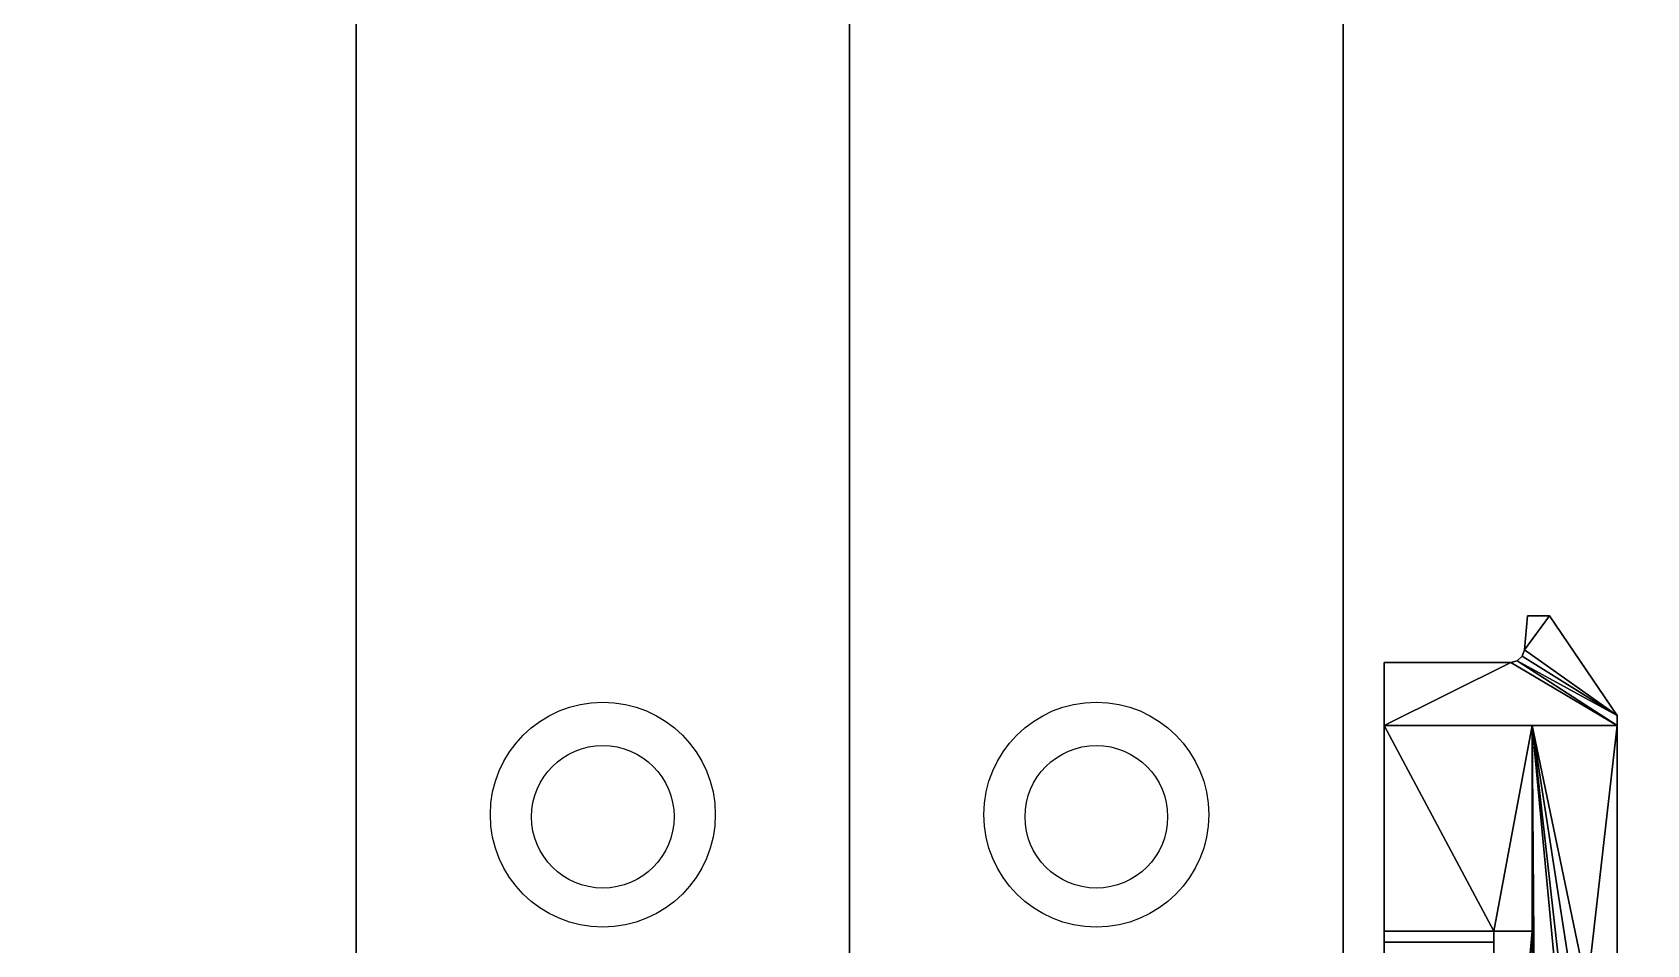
# Model space of a CAD drawing. Extents: x -80 to 2901, y -3352 to 80.
# Drawn here: x 985.2 to 1044.1, y -516.7 to -483.5 of the extents above; entities that cross this region are included whole.
import ezdxf

# ---------------------------------------------------------------- set-up
doc = ezdxf.new("R2010")
doc.units = 0

# ---------------------------------------------------------------- blocks, each defined once
blk = doc.blocks.new('cocina Juan v2.bajo pileta 2p gola 72x18.Suelo1', base_point=(0, 18))
at = {"layer": 'Blanco', "color": 0}
for points in [[(0, 18), (0, 575), (800, 575), (800, 18)], [(0, 18, 18), (0, 575, 18), (800, 575, 18), (800, 18, 18)]]:
    blk.add_3dface(points, dxfattribs=at)
at = {"layer": 'blanco', "color": 0}
blk.add_3dface([(0, 18, 18), (0, 575, 18), (0, 575), (0, 18)], dxfattribs=at)
blk = doc.blocks.new('cocina Juan v2.bajo pileta 2p gola 72x18.Suelo')
at = {"layer": 'Taladro'}
for centre, radius in [((9, 68), 4.103), ((9, 67.92), 2.6)]:
    blk.add_circle(centre, radius, dxfattribs=at)
at = {"layer": 'Blanco'}
blk.add_blockref('cocina Juan v2.bajo pileta 2p gola 72x18.Suelo1', (0, 18), dxfattribs=at)
blk = doc.blocks.new('cocina Juan v2.bajo pileta 2p gola 72x18.Lateral Izquierdo1', base_point=(0, 36, 778))
at = {"layer": 'Blanco', "color": 0}
for points, invisible_edges in [([(0, 36, 778), (0, 575, 850), (0, 575, 18), (0, 36, 778)], 13), ([(0, 18, 18), (0, 36, 778), (0, 575, 18), (0, 18, 18)], 11), ([(0, 36, 850), (0, 575, 850), (0, 36, 778), (0, 36, 850)], 10), ([(18, 575, 18), (18, 36, 850), (18, 36, 778), (18, 575, 18)], 13), ([(18, 575, 18), (18, 36, 778), (18, 18, 18), (18, 575, 18)], 11), ([(18, 575, 850), (18, 36, 850), (18, 575, 18), (18, 575, 850)], 10)]:
    blk.add_3dface(points, dxfattribs=dict(at, invisible_edges=invisible_edges))
blk.add_3dface([(18, 575, 18), (18, 18, 18), (0, 18, 18), (0, 575, 18)], dxfattribs=at)
at = {"layer": 'blanco', "color": 0}
blk.add_3dface([(0, 36, 850), (0, 575, 850), (18, 575, 850), (18, 36, 850)], dxfattribs=at)
blk = doc.blocks.new('cocina Juan v2.bajo pileta 2p gola 72x18.Lateral Izquierdo2', base_point=(19.5, 60.75, 715.5))
at = {"layer": 'ACCESSORY', "color": 0, "invisible_edges": 8}
for points in [[(25.53, 75.25, 695.25), (24.614, 74.006, 695.25), (28, 71.611, 695.25), (25.53, 75.25, 695.25)], [(25.53, 75.25, 695.25), (24.723, 75.25, 695.25), (24.614, 74.006, 695.25), (25.53, 75.25, 695.25)], [(25.53, 75.25, 684.75), (28, 71.611, 684.75), (24.614, 74.006, 684.75), (25.53, 75.25, 684.75)], [(24.723, 75.25, 684.75), (25.53, 75.25, 684.75), (24.614, 74.006, 684.75), (24.723, 75.25, 684.75)], [(24.116, 73.55, 695.25), (28, 71.25, 695.25), (24.353, 73.61, 695.25), (24.116, 73.55, 695.25)], [(24.116, 73.55, 695.25), (24.353, 73.61, 695.25), (24.353, 73.61, 684.75), (24.116, 73.55, 695.25)], [(24.116, 73.55, 684.75), (24.116, 73.55, 695.25), (24.353, 73.61, 684.75), (24.116, 73.55, 684.75)], [(24.353, 73.61, 684.75), (28, 71.25, 684.75), (24.116, 73.55, 684.75), (24.353, 73.61, 684.75)], [(24.534, 73.775, 695.25), (24.353, 73.61, 695.25), (28, 71.611, 695.25), (24.534, 73.775, 695.25)], [(24.534, 73.775, 684.75), (28, 71.611, 684.75), (24.353, 73.61, 684.75), (24.534, 73.775, 684.75)], [(28, 71.611, 695.25), (24.353, 73.61, 695.25), (28, 71.25, 695.25), (28, 71.611, 695.25)], [(28, 71.611, 684.75), (28, 71.25, 684.75), (24.353, 73.61, 684.75), (28, 71.611, 684.75)], [(24.614, 74.006, 695.25), (24.534, 73.775, 695.25), (28, 71.611, 695.25), (24.614, 74.006, 695.25)], [(24.534, 73.775, 684.75), (24.614, 74.006, 684.75), (28, 71.611, 684.75), (24.534, 73.775, 684.75)], [(19.5, 73.55, 695.25), (19.5, 71.25, 695.25), (24.116, 73.55, 695.25), (19.5, 73.55, 695.25)], [(19.5, 71.25, 695.25), (28, 71.25, 695.25), (24.116, 73.55, 695.25), (19.5, 71.25, 695.25)], [(19.5, 73.55, 695.25), (19.5, 71.25, 684.75), (19.5, 71.25, 695.25), (19.5, 73.55, 695.25)], [(19.5, 73.55, 684.75), (19.5, 71.25, 684.75), (19.5, 73.55, 695.25), (19.5, 73.55, 684.75)], [(19.5, 73.55, 684.75), (24.116, 73.55, 684.75), (19.5, 71.25, 684.75), (19.5, 73.55, 684.75)], [(19.5, 71.25, 684.75), (24.116, 73.55, 684.75), (28, 71.25, 684.75), (19.5, 71.25, 684.75)], [(28, 71.25, 695.25), (28, 71.611, 684.75), (28, 71.611, 695.25), (28, 71.25, 695.25)], [(28, 71.25, 695.25), (28, 71.25, 684.75), (28, 71.611, 684.75), (28, 71.25, 695.25)], [(19.5, 71.25, 698.5), (19.5, 63.75, 698.5), (23.5, 63.75, 698.5), (19.5, 71.25, 698.5)], [(19.5, 71.25, 698.5), (19.5, 71.25, 695.25), (19.5, 63.75, 698.5), (19.5, 71.25, 698.5)], [(19.5, 63.75, 698.5), (19.5, 71.25, 695.25), (19.5, 63.75, 681.5), (19.5, 63.75, 698.5)], [(24.9, 71.25, 698.5), (19.5, 71.25, 698.5), (23.5, 63.75, 698.5), (24.9, 71.25, 698.5)], [(19.5, 71.25, 698.5), (24.9, 71.25, 698.5), (24.9, 71.25, 695.5), (19.5, 71.25, 698.5)], [(19.5, 71.25, 695.25), (19.5, 71.25, 698.5), (24.9, 71.25, 695.5), (19.5, 71.25, 695.25)], [(19.5, 71.25, 684.75), (19.5, 63.75, 681.5), (19.5, 71.25, 695.25), (19.5, 71.25, 684.75)], [(19.5, 71.25, 681.5), (19.5, 63.75, 681.5), (19.5, 71.25, 684.75), (19.5, 71.25, 681.5)], [(19.5, 71.25, 684.75), (28, 71.25, 684.75), (24.9, 71.25, 684.5), (19.5, 71.25, 684.75)], [(19.5, 71.25, 681.5), (19.5, 71.25, 684.75), (24.9, 71.25, 684.5), (19.5, 71.25, 681.5)], [(24.9, 71.25, 681.5), (19.5, 71.25, 681.5), (24.9, 71.25, 684.5), (24.9, 71.25, 681.5)], [(24.9, 63.75, 698.5), (24.9, 71.25, 698.5), (23.5, 63.75, 698.5), (24.9, 63.75, 698.5)], [(24.9, 63.75, 681.5), (23.5, 63.75, 681.5), (24.9, 71.25, 681.5), (24.9, 63.75, 681.5)], [(24.9, 71.25, 698.5), (24.9, 63.75, 698.5), (24.9, 71.25, 695.5), (24.9, 71.25, 698.5)], [(24.9, 71.25, 695.5), (24.9, 63.75, 698.5), (24.9, 43.25, 695.5), (24.9, 71.25, 695.5)], [(25.034, 52.667, 695.5), (24.9, 71.25, 695.5), (24.9, 43.25, 695.5), (25.034, 52.667, 695.5)], [(25.034, 52.667, 695.5), (25.9, 60.63, 695.5), (24.9, 71.25, 695.5), (25.034, 52.667, 695.5)], [(25.9, 60.63, 695.5), (26.034, 61.13, 695.5), (24.9, 71.25, 695.5), (25.9, 60.63, 695.5)], [(26.034, 61.13, 695.5), (26.4, 61.496, 695.5), (24.9, 71.25, 695.5), (26.034, 61.13, 695.5)], [(26.9, 61.63, 695.5), (24.9, 71.25, 695.5), (26.4, 61.496, 695.5), (26.9, 61.63, 695.5)], [(28, 71.25, 695.5), (24.9, 71.25, 695.5), (26.9, 61.63, 695.5), (28, 71.25, 695.5)], [(28, 71.25, 684.5), (24.9, 71.25, 684.5), (28, 71.25, 684.75), (28, 71.25, 684.5)], [(24.9, 71.25, 684.5), (25.034, 52.667, 684.5), (24.9, 43.25, 684.5), (24.9, 71.25, 684.5)], [(24.9, 71.25, 684.5), (24.9, 43.25, 684.5), (24.9, 63.75, 681.5), (24.9, 71.25, 684.5)], [(24.9, 71.25, 684.5), (25.9, 60.63, 684.5), (25.034, 52.667, 684.5), (24.9, 71.25, 684.5)], [(26.034, 61.13, 684.5), (25.9, 60.63, 684.5), (24.9, 71.25, 684.5), (26.034, 61.13, 684.5)], [(26.4, 61.496, 684.5), (26.034, 61.13, 684.5), (24.9, 71.25, 684.5), (26.4, 61.496, 684.5)], [(26.9, 61.63, 684.5), (26.4, 61.496, 684.5), (24.9, 71.25, 684.5), (26.9, 61.63, 684.5)], [(28, 71.25, 684.5), (26.9, 61.63, 684.5), (24.9, 71.25, 684.5), (28, 71.25, 684.5)], [(24.9, 71.25, 681.5), (24.9, 71.25, 684.5), (24.9, 63.75, 681.5), (24.9, 71.25, 681.5)], [(28, 61.63, 695.5), (28, 71.25, 695.5), (26.9, 61.63, 695.5), (28, 61.63, 695.5)], [(28, 71.25, 684.5), (28, 61.63, 684.5), (26.9, 61.63, 684.5), (28, 71.25, 684.5)], [(28, 71.25, 695.5), (28, 61.63, 695.5), (28, 71.25, 695.25), (28, 71.25, 695.5)], [(28, 71.25, 695.25), (28, 61.63, 695.5), (28, 71.25, 684.75), (28, 71.25, 695.25)], [(28, 61.63, 684.5), (28, 71.25, 684.75), (28, 61.63, 695.5), (28, 61.63, 684.5)], [(28, 71.25, 684.5), (28, 71.25, 684.75), (28, 61.63, 684.5), (28, 71.25, 684.5)], [(19.5, 63.75, 712.5), (19.5, 56.25, 709.1), (19.5, 60.75, 715.5), (19.5, 63.75, 712.5)], [(19.5, 63.348, 714), (19.5, 63.75, 712.5), (19.5, 60.75, 715.5), (19.5, 63.348, 714)], [(19.5, 63.75, 712.5), (19.5, 57.8, 708.685), (19.5, 56.25, 709.1), (19.5, 63.75, 712.5)], [(19.5, 63.75, 712.5), (19.5, 63.75, 698.5), (19.5, 56.25, 702.9), (19.5, 63.75, 712.5)], [(19.5, 63.75, 712.5), (19.5, 58.935, 707.55), (19.5, 57.8, 708.685), (19.5, 63.75, 712.5)], [(19.5, 63.75, 712.5), (19.5, 59.35, 706), (19.5, 58.935, 707.55), (19.5, 63.75, 712.5)], [(19.5, 63.75, 712.5), (19.5, 58.935, 704.45), (19.5, 59.35, 706), (19.5, 63.75, 712.5)], [(19.5, 63.75, 698.5), (19.5, 52.025, 693.025), (19.5, 56.25, 702.9), (19.5, 63.75, 698.5)], [(19.5, 52.025, 693.025), (19.5, 63.75, 698.5), (19.5, 52.3, 692), (19.5, 52.025, 693.025)], [(19.5, 52.3, 692), (19.5, 63.75, 698.5), (19.5, 63.75, 681.5), (19.5, 52.3, 692)], [(19.5, 52.3, 692), (19.5, 63.75, 681.5), (19.5, 52.3, 688), (19.5, 52.3, 692)], [(19.5, 52.025, 686.975), (19.5, 52.3, 688), (19.5, 63.75, 681.5), (19.5, 52.025, 686.975)], [(19.5, 56.25, 677.1), (19.5, 52.025, 686.975), (19.5, 63.75, 681.5), (19.5, 56.25, 677.1)], [(19.5, 57.8, 676.685), (19.5, 56.25, 677.1), (19.5, 63.75, 681.5), (19.5, 57.8, 676.685)], [(19.5, 58.935, 675.55), (19.5, 57.8, 676.685), (19.5, 63.75, 681.5), (19.5, 58.935, 675.55)], [(19.5, 59.35, 674), (19.5, 58.935, 675.55), (19.5, 63.75, 681.5), (19.5, 59.35, 674)], [(19.5, 63.75, 667.5), (19.5, 59.35, 674), (19.5, 63.75, 681.5), (19.5, 63.75, 667.5)], [(19.5, 59.35, 674), (19.5, 63.75, 667.5), (19.5, 58.935, 672.45), (19.5, 59.35, 674)], [(19.5, 57.8, 671.315), (19.5, 58.935, 672.45), (19.5, 63.75, 667.5), (19.5, 57.8, 671.315)], [(19.5, 60.75, 664.5), (19.5, 57.8, 671.315), (19.5, 63.75, 667.5), (19.5, 60.75, 664.5)], [(19.5, 63.75, 667.5), (19.5, 63.348, 666), (19.5, 60.75, 664.5), (19.5, 63.75, 667.5)], [(23.5, 63.75, 712.5), (23.5, 63.348, 714), (23.5, 56.25, 710.75), (23.5, 63.75, 712.5)], [(23.5, 63.75, 698.5), (23.5, 63.75, 712.5), (23.5, 56.25, 710.75), (23.5, 63.75, 698.5)], [(23.5, 63.75, 698.5), (23.5, 60.364, 708.375), (23.5, 61, 706), (23.5, 63.75, 698.5)], [(23.5, 63.75, 698.5), (23.5, 61, 706), (23.5, 60.364, 703.625), (23.5, 63.75, 698.5)], [(23.5, 63.75, 698.5), (23.5, 60.364, 703.625), (23.5, 58.625, 701.886), (23.5, 63.75, 698.5)], [(23.5, 63.75, 698.5), (23.5, 58.625, 701.886), (23.5, 56.25, 701.25), (23.5, 63.75, 698.5)], [(23.5, 63.75, 698.5), (23.5, 56.25, 701.25), (23.5, 48.75, 698.5), (23.5, 63.75, 698.5)], [(23.5, 48.75, 698.5), (24.9, 43.25, 698.5), (24.9, 63.75, 698.5), (23.5, 48.75, 698.5)], [(23.5, 63.75, 698.5), (23.5, 48.75, 698.5), (24.9, 63.75, 698.5), (23.5, 63.75, 698.5)], [(23.5, 63.75, 681.5), (24.9, 63.75, 681.5), (23.5, 48.75, 681.5), (23.5, 63.75, 681.5)], [(23.5, 48.75, 681.5), (23.5, 56.25, 678.75), (23.5, 63.75, 681.5), (23.5, 48.75, 681.5)], [(23.5, 56.25, 678.75), (23.5, 58.625, 678.114), (23.5, 63.75, 681.5), (23.5, 56.25, 678.75)], [(23.5, 58.625, 678.114), (23.5, 60.364, 676.375), (23.5, 63.75, 681.5), (23.5, 58.625, 678.114)], [(23.5, 60.364, 676.375), (23.5, 61, 674), (23.5, 63.75, 681.5), (23.5, 60.364, 676.375)], [(23.5, 63.75, 681.5), (23.5, 61, 674), (23.5, 63.75, 667.5), (23.5, 63.75, 681.5)], [(24.9, 63.75, 681.5), (24.9, 43.25, 681.5), (23.5, 48.75, 681.5), (24.9, 63.75, 681.5)], [(23.5, 61, 674), (23.5, 60.364, 671.625), (23.5, 63.75, 667.5), (23.5, 61, 674)], [(23.5, 60.364, 671.625), (23.5, 58.625, 669.886), (23.5, 63.75, 667.5), (23.5, 60.364, 671.625)], [(23.5, 58.625, 669.886), (23.5, 63.348, 666), (23.5, 63.75, 667.5), (23.5, 58.625, 669.886)], [(24.9, 43.25, 698.5), (24.9, 43.25, 695.5), (24.9, 63.75, 698.5), (24.9, 43.25, 698.5)], [(24.9, 43.25, 684.5), (24.9, 43.25, 681.5), (24.9, 63.75, 681.5), (24.9, 43.25, 684.5)], [(19.5, 62.25, 715.098), (19.5, 63.348, 714), (19.5, 60.75, 715.5), (19.5, 62.25, 715.098)], [(19.5, 63.348, 666), (19.5, 62.25, 664.902), (19.5, 60.75, 664.5), (19.5, 63.348, 666)], [(23.5, 63.348, 714), (23.5, 62.25, 715.098), (23.5, 56.25, 710.75), (23.5, 63.348, 714)], [(23.5, 62.25, 664.902), (23.5, 63.348, 666), (23.5, 58.625, 669.886), (23.5, 62.25, 664.902)]]:
    blk.add_3dface(points, dxfattribs=at)
at = {"layer": 'ACCESSORY', "color": 0}
for points in [[(24.723, 75.25, 695.25), (24.723, 75.25, 684.75), (24.614, 74.006, 684.75), (24.614, 74.006, 695.25)], [(24.723, 75.25, 684.75), (24.723, 75.25, 695.25), (25.53, 75.25, 695.25), (25.53, 75.25, 684.75)], [(28, 71.611, 695.25), (28, 71.611, 684.75), (25.53, 75.25, 684.75), (25.53, 75.25, 695.25)], [(24.534, 73.775, 695.25), (24.534, 73.775, 684.75), (24.353, 73.61, 684.75), (24.353, 73.61, 695.25)], [(24.614, 74.006, 695.25), (24.614, 74.006, 684.75), (24.534, 73.775, 684.75), (24.534, 73.775, 695.25)], [(24.116, 73.55, 684.75), (19.5, 73.55, 684.75), (19.5, 73.55, 695.25), (24.116, 73.55, 695.25)], [(28, 71.25, 695.25), (19.5, 71.25, 695.25), (24.9, 71.25, 695.5), (28, 71.25, 695.5)], [(23.5, 63.75, 681.5), (19.5, 63.75, 681.5), (19.5, 71.25, 681.5), (24.9, 71.25, 681.5)], [(19.5, 63.75, 712.5), (19.5, 63.348, 714), (23.5, 63.348, 714), (23.5, 63.75, 712.5)], [(19.5, 57.8, 703.315), (19.5, 58.935, 704.45), (19.5, 63.75, 712.5), (19.5, 56.25, 702.9)], [(23.5, 63.75, 712.5), (23.5, 63.75, 698.5), (19.5, 63.75, 698.5), (19.5, 63.75, 712.5)], [(23.5, 63.75, 667.5), (19.5, 63.75, 667.5), (19.5, 63.75, 681.5), (23.5, 63.75, 681.5)], [(19.5, 63.348, 666), (19.5, 63.75, 667.5), (23.5, 63.75, 667.5), (23.5, 63.348, 666)], [(23.5, 58.625, 710.114), (23.5, 60.364, 708.375), (23.5, 63.75, 698.5), (23.5, 56.25, 710.75)], [(19.5, 63.348, 714), (19.5, 62.25, 715.098), (23.5, 62.25, 715.098), (23.5, 63.348, 714)], [(19.5, 62.25, 664.902), (19.5, 63.348, 666), (23.5, 63.348, 666), (23.5, 62.25, 664.902)]]:
    blk.add_3dface(points, dxfattribs=at)
blk = doc.blocks.new('cocina Juan v2.bajo pileta 2p gola 72x18.Lateral Izquierdo3', base_point=(19.5, 60.75, 145.5))
at = {"layer": 'ACCESSORY', "color": 0, "invisible_edges": 8}
for points in [[(25.53, 75.25, 125.25), (24.614, 74.006, 125.25), (28, 71.611, 125.25), (25.53, 75.25, 125.25)], [(25.53, 75.25, 125.25), (24.723, 75.25, 125.25), (24.614, 74.006, 125.25), (25.53, 75.25, 125.25)], [(25.53, 75.25, 114.75), (28, 71.611, 114.75), (24.614, 74.006, 114.75), (25.53, 75.25, 114.75)], [(24.723, 75.25, 114.75), (25.53, 75.25, 114.75), (24.614, 74.006, 114.75), (24.723, 75.25, 114.75)], [(24.116, 73.55, 125.25), (28, 71.25, 125.25), (24.353, 73.61, 125.25), (24.116, 73.55, 125.25)], [(24.116, 73.55, 125.25), (24.353, 73.61, 125.25), (24.353, 73.61, 114.75), (24.116, 73.55, 125.25)], [(24.116, 73.55, 114.75), (24.116, 73.55, 125.25), (24.353, 73.61, 114.75), (24.116, 73.55, 114.75)], [(24.353, 73.61, 114.75), (28, 71.25, 114.75), (24.116, 73.55, 114.75), (24.353, 73.61, 114.75)], [(24.534, 73.775, 125.25), (24.353, 73.61, 125.25), (28, 71.611, 125.25), (24.534, 73.775, 125.25)], [(24.534, 73.775, 114.75), (28, 71.611, 114.75), (24.353, 73.61, 114.75), (24.534, 73.775, 114.75)], [(28, 71.611, 125.25), (24.353, 73.61, 125.25), (28, 71.25, 125.25), (28, 71.611, 125.25)], [(28, 71.611, 114.75), (28, 71.25, 114.75), (24.353, 73.61, 114.75), (28, 71.611, 114.75)], [(24.614, 74.006, 125.25), (24.534, 73.775, 125.25), (28, 71.611, 125.25), (24.614, 74.006, 125.25)], [(24.534, 73.775, 114.75), (24.614, 74.006, 114.75), (28, 71.611, 114.75), (24.534, 73.775, 114.75)], [(19.5, 73.55, 125.25), (19.5, 71.25, 125.25), (24.116, 73.55, 125.25), (19.5, 73.55, 125.25)], [(19.5, 71.25, 125.25), (28, 71.25, 125.25), (24.116, 73.55, 125.25), (19.5, 71.25, 125.25)], [(19.5, 73.55, 125.25), (19.5, 71.25, 114.75), (19.5, 71.25, 125.25), (19.5, 73.55, 125.25)], [(19.5, 73.55, 114.75), (19.5, 71.25, 114.75), (19.5, 73.55, 125.25), (19.5, 73.55, 114.75)], [(19.5, 73.55, 114.75), (24.116, 73.55, 114.75), (19.5, 71.25, 114.75), (19.5, 73.55, 114.75)], [(19.5, 71.25, 114.75), (24.116, 73.55, 114.75), (28, 71.25, 114.75), (19.5, 71.25, 114.75)], [(28, 71.25, 125.25), (28, 71.611, 114.75), (28, 71.611, 125.25), (28, 71.25, 125.25)], [(28, 71.25, 125.25), (28, 71.25, 114.75), (28, 71.611, 114.75), (28, 71.25, 125.25)], [(19.5, 71.25, 128.5), (19.5, 63.75, 128.5), (23.5, 63.75, 128.5), (19.5, 71.25, 128.5)], [(19.5, 71.25, 128.5), (19.5, 71.25, 125.25), (19.5, 63.75, 128.5), (19.5, 71.25, 128.5)], [(19.5, 63.75, 128.5), (19.5, 71.25, 125.25), (19.5, 63.75, 111.5), (19.5, 63.75, 128.5)], [(24.9, 71.25, 128.5), (19.5, 71.25, 128.5), (23.5, 63.75, 128.5), (24.9, 71.25, 128.5)], [(19.5, 71.25, 128.5), (24.9, 71.25, 128.5), (24.9, 71.25, 125.5), (19.5, 71.25, 128.5)], [(19.5, 71.25, 125.25), (19.5, 71.25, 128.5), (24.9, 71.25, 125.5), (19.5, 71.25, 125.25)], [(19.5, 71.25, 114.75), (19.5, 63.75, 111.5), (19.5, 71.25, 125.25), (19.5, 71.25, 114.75)], [(19.5, 71.25, 111.5), (19.5, 63.75, 111.5), (19.5, 71.25, 114.75), (19.5, 71.25, 111.5)], [(19.5, 71.25, 114.75), (28, 71.25, 114.75), (24.9, 71.25, 114.5), (19.5, 71.25, 114.75)], [(19.5, 71.25, 111.5), (19.5, 71.25, 114.75), (24.9, 71.25, 114.5), (19.5, 71.25, 111.5)], [(24.9, 71.25, 111.5), (19.5, 71.25, 111.5), (24.9, 71.25, 114.5), (24.9, 71.25, 111.5)], [(24.9, 63.75, 128.5), (24.9, 71.25, 128.5), (23.5, 63.75, 128.5), (24.9, 63.75, 128.5)], [(24.9, 63.75, 111.5), (23.5, 63.75, 111.5), (24.9, 71.25, 111.5), (24.9, 63.75, 111.5)], [(24.9, 71.25, 128.5), (24.9, 63.75, 128.5), (24.9, 71.25, 125.5), (24.9, 71.25, 128.5)], [(24.9, 71.25, 125.5), (24.9, 63.75, 128.5), (24.9, 43.25, 125.5), (24.9, 71.25, 125.5)], [(25.034, 52.667, 125.5), (24.9, 71.25, 125.5), (24.9, 43.25, 125.5), (25.034, 52.667, 125.5)], [(25.034, 52.667, 125.5), (25.9, 60.63, 125.5), (24.9, 71.25, 125.5), (25.034, 52.667, 125.5)], [(25.9, 60.63, 125.5), (26.034, 61.13, 125.5), (24.9, 71.25, 125.5), (25.9, 60.63, 125.5)], [(26.034, 61.13, 125.5), (26.4, 61.496, 125.5), (24.9, 71.25, 125.5), (26.034, 61.13, 125.5)], [(26.9, 61.63, 125.5), (24.9, 71.25, 125.5), (26.4, 61.496, 125.5), (26.9, 61.63, 125.5)], [(28, 71.25, 125.5), (24.9, 71.25, 125.5), (26.9, 61.63, 125.5), (28, 71.25, 125.5)], [(28, 71.25, 114.5), (24.9, 71.25, 114.5), (28, 71.25, 114.75), (28, 71.25, 114.5)], [(24.9, 71.25, 114.5), (25.034, 52.667, 114.5), (24.9, 43.25, 114.5), (24.9, 71.25, 114.5)], [(24.9, 71.25, 114.5), (24.9, 43.25, 114.5), (24.9, 63.75, 111.5), (24.9, 71.25, 114.5)], [(24.9, 71.25, 114.5), (25.9, 60.63, 114.5), (25.034, 52.667, 114.5), (24.9, 71.25, 114.5)], [(26.034, 61.13, 114.5), (25.9, 60.63, 114.5), (24.9, 71.25, 114.5), (26.034, 61.13, 114.5)], [(26.4, 61.496, 114.5), (26.034, 61.13, 114.5), (24.9, 71.25, 114.5), (26.4, 61.496, 114.5)], [(26.9, 61.63, 114.5), (26.4, 61.496, 114.5), (24.9, 71.25, 114.5), (26.9, 61.63, 114.5)], [(28, 71.25, 114.5), (26.9, 61.63, 114.5), (24.9, 71.25, 114.5), (28, 71.25, 114.5)], [(24.9, 71.25, 111.5), (24.9, 71.25, 114.5), (24.9, 63.75, 111.5), (24.9, 71.25, 111.5)], [(28, 61.63, 125.5), (28, 71.25, 125.5), (26.9, 61.63, 125.5), (28, 61.63, 125.5)], [(28, 71.25, 114.5), (28, 61.63, 114.5), (26.9, 61.63, 114.5), (28, 71.25, 114.5)], [(28, 71.25, 125.5), (28, 61.63, 125.5), (28, 71.25, 125.25), (28, 71.25, 125.5)], [(28, 71.25, 125.25), (28, 61.63, 125.5), (28, 71.25, 114.75), (28, 71.25, 125.25)], [(28, 61.63, 114.5), (28, 71.25, 114.75), (28, 61.63, 125.5), (28, 61.63, 114.5)], [(28, 71.25, 114.5), (28, 71.25, 114.75), (28, 61.63, 114.5), (28, 71.25, 114.5)], [(19.5, 63.75, 142.5), (19.5, 56.25, 139.1), (19.5, 60.75, 145.5), (19.5, 63.75, 142.5)], [(19.5, 63.348, 144), (19.5, 63.75, 142.5), (19.5, 60.75, 145.5), (19.5, 63.348, 144)], [(19.5, 63.75, 142.5), (19.5, 57.8, 138.685), (19.5, 56.25, 139.1), (19.5, 63.75, 142.5)], [(19.5, 63.75, 142.5), (19.5, 63.75, 128.5), (19.5, 56.25, 132.9), (19.5, 63.75, 142.5)], [(19.5, 63.75, 142.5), (19.5, 58.935, 137.55), (19.5, 57.8, 138.685), (19.5, 63.75, 142.5)], [(19.5, 63.75, 142.5), (19.5, 59.35, 136), (19.5, 58.935, 137.55), (19.5, 63.75, 142.5)], [(19.5, 63.75, 142.5), (19.5, 58.935, 134.45), (19.5, 59.35, 136), (19.5, 63.75, 142.5)], [(19.5, 63.75, 128.5), (19.5, 52.025, 123.025), (19.5, 56.25, 132.9), (19.5, 63.75, 128.5)], [(19.5, 52.025, 123.025), (19.5, 63.75, 128.5), (19.5, 52.3, 122), (19.5, 52.025, 123.025)], [(19.5, 52.3, 122), (19.5, 63.75, 128.5), (19.5, 63.75, 111.5), (19.5, 52.3, 122)], [(19.5, 52.3, 122), (19.5, 63.75, 111.5), (19.5, 52.3, 118), (19.5, 52.3, 122)], [(19.5, 52.025, 116.975), (19.5, 52.3, 118), (19.5, 63.75, 111.5), (19.5, 52.025, 116.975)], [(19.5, 56.25, 107.1), (19.5, 52.025, 116.975), (19.5, 63.75, 111.5), (19.5, 56.25, 107.1)], [(19.5, 57.8, 106.685), (19.5, 56.25, 107.1), (19.5, 63.75, 111.5), (19.5, 57.8, 106.685)], [(19.5, 58.935, 105.55), (19.5, 57.8, 106.685), (19.5, 63.75, 111.5), (19.5, 58.935, 105.55)], [(19.5, 59.35, 104), (19.5, 58.935, 105.55), (19.5, 63.75, 111.5), (19.5, 59.35, 104)], [(19.5, 63.75, 97.5), (19.5, 59.35, 104), (19.5, 63.75, 111.5), (19.5, 63.75, 97.5)], [(19.5, 59.35, 104), (19.5, 63.75, 97.5), (19.5, 58.935, 102.45), (19.5, 59.35, 104)], [(19.5, 57.8, 101.315), (19.5, 58.935, 102.45), (19.5, 63.75, 97.5), (19.5, 57.8, 101.315)], [(19.5, 60.75, 94.5), (19.5, 57.8, 101.315), (19.5, 63.75, 97.5), (19.5, 60.75, 94.5)], [(19.5, 63.75, 97.5), (19.5, 63.348, 96), (19.5, 60.75, 94.5), (19.5, 63.75, 97.5)], [(23.5, 63.75, 142.5), (23.5, 63.348, 144), (23.5, 56.25, 140.75), (23.5, 63.75, 142.5)], [(23.5, 63.75, 128.5), (23.5, 63.75, 142.5), (23.5, 56.25, 140.75), (23.5, 63.75, 128.5)], [(23.5, 63.75, 128.5), (23.5, 60.364, 138.375), (23.5, 61, 136), (23.5, 63.75, 128.5)], [(23.5, 63.75, 128.5), (23.5, 61, 136), (23.5, 60.364, 133.625), (23.5, 63.75, 128.5)], [(23.5, 63.75, 128.5), (23.5, 60.364, 133.625), (23.5, 58.625, 131.886), (23.5, 63.75, 128.5)], [(23.5, 63.75, 128.5), (23.5, 58.625, 131.886), (23.5, 56.25, 131.25), (23.5, 63.75, 128.5)], [(23.5, 63.75, 128.5), (23.5, 56.25, 131.25), (23.5, 48.75, 128.5), (23.5, 63.75, 128.5)], [(23.5, 48.75, 128.5), (24.9, 43.25, 128.5), (24.9, 63.75, 128.5), (23.5, 48.75, 128.5)], [(23.5, 63.75, 128.5), (23.5, 48.75, 128.5), (24.9, 63.75, 128.5), (23.5, 63.75, 128.5)], [(23.5, 63.75, 111.5), (24.9, 63.75, 111.5), (23.5, 48.75, 111.5), (23.5, 63.75, 111.5)], [(23.5, 48.75, 111.5), (23.5, 56.25, 108.75), (23.5, 63.75, 111.5), (23.5, 48.75, 111.5)], [(23.5, 56.25, 108.75), (23.5, 58.625, 108.114), (23.5, 63.75, 111.5), (23.5, 56.25, 108.75)], [(23.5, 58.625, 108.114), (23.5, 60.364, 106.375), (23.5, 63.75, 111.5), (23.5, 58.625, 108.114)], [(23.5, 60.364, 106.375), (23.5, 61, 104), (23.5, 63.75, 111.5), (23.5, 60.364, 106.375)], [(23.5, 63.75, 111.5), (23.5, 61, 104), (23.5, 63.75, 97.5), (23.5, 63.75, 111.5)], [(24.9, 63.75, 111.5), (24.9, 43.25, 111.5), (23.5, 48.75, 111.5), (24.9, 63.75, 111.5)], [(23.5, 61, 104), (23.5, 60.364, 101.625), (23.5, 63.75, 97.5), (23.5, 61, 104)], [(23.5, 60.364, 101.625), (23.5, 58.625, 99.886), (23.5, 63.75, 97.5), (23.5, 60.364, 101.625)], [(23.5, 58.625, 99.886), (23.5, 63.348, 96), (23.5, 63.75, 97.5), (23.5, 58.625, 99.886)], [(24.9, 43.25, 128.5), (24.9, 43.25, 125.5), (24.9, 63.75, 128.5), (24.9, 43.25, 128.5)], [(24.9, 43.25, 114.5), (24.9, 43.25, 111.5), (24.9, 63.75, 111.5), (24.9, 43.25, 114.5)], [(19.5, 62.25, 145.098), (19.5, 63.348, 144), (19.5, 60.75, 145.5), (19.5, 62.25, 145.098)], [(19.5, 63.348, 96), (19.5, 62.25, 94.902), (19.5, 60.75, 94.5), (19.5, 63.348, 96)], [(23.5, 63.348, 144), (23.5, 62.25, 145.098), (23.5, 56.25, 140.75), (23.5, 63.348, 144)], [(23.5, 62.25, 94.902), (23.5, 63.348, 96), (23.5, 58.625, 99.886), (23.5, 62.25, 94.902)]]:
    blk.add_3dface(points, dxfattribs=at)
at = {"layer": 'ACCESSORY', "color": 0}
for points in [[(24.723, 75.25, 125.25), (24.723, 75.25, 114.75), (24.614, 74.006, 114.75), (24.614, 74.006, 125.25)], [(24.723, 75.25, 114.75), (24.723, 75.25, 125.25), (25.53, 75.25, 125.25), (25.53, 75.25, 114.75)], [(28, 71.611, 125.25), (28, 71.611, 114.75), (25.53, 75.25, 114.75), (25.53, 75.25, 125.25)], [(24.534, 73.775, 125.25), (24.534, 73.775, 114.75), (24.353, 73.61, 114.75), (24.353, 73.61, 125.25)], [(24.614, 74.006, 125.25), (24.614, 74.006, 114.75), (24.534, 73.775, 114.75), (24.534, 73.775, 125.25)], [(24.116, 73.55, 114.75), (19.5, 73.55, 114.75), (19.5, 73.55, 125.25), (24.116, 73.55, 125.25)], [(28, 71.25, 125.25), (19.5, 71.25, 125.25), (24.9, 71.25, 125.5), (28, 71.25, 125.5)], [(23.5, 63.75, 111.5), (19.5, 63.75, 111.5), (19.5, 71.25, 111.5), (24.9, 71.25, 111.5)], [(19.5, 63.75, 142.5), (19.5, 63.348, 144), (23.5, 63.348, 144), (23.5, 63.75, 142.5)], [(19.5, 57.8, 133.315), (19.5, 58.935, 134.45), (19.5, 63.75, 142.5), (19.5, 56.25, 132.9)], [(23.5, 63.75, 142.5), (23.5, 63.75, 128.5), (19.5, 63.75, 128.5), (19.5, 63.75, 142.5)], [(23.5, 63.75, 97.5), (19.5, 63.75, 97.5), (19.5, 63.75, 111.5), (23.5, 63.75, 111.5)], [(19.5, 63.348, 96), (19.5, 63.75, 97.5), (23.5, 63.75, 97.5), (23.5, 63.348, 96)], [(23.5, 58.625, 140.114), (23.5, 60.364, 138.375), (23.5, 63.75, 128.5), (23.5, 56.25, 140.75)], [(19.5, 63.348, 144), (19.5, 62.25, 145.098), (23.5, 62.25, 145.098), (23.5, 63.348, 144)], [(19.5, 62.25, 94.902), (19.5, 63.348, 96), (23.5, 63.348, 96), (23.5, 62.25, 94.902)]]:
    blk.add_3dface(points, dxfattribs=at)
blk = doc.blocks.new('cocina Juan v2.bajo pileta 2p gola 72x18.Lateral Izquierdo')
at = {"layer": 'Taladro'}
blk.add_circle((9, 67.92, 18), 2.6, dxfattribs=at)
blk.add_circle((9, 67.92, 18), 2.6, dxfattribs=at)
blk.add_circle((9, 67.92, 18), 2.6, dxfattribs=at)
for name, p in [('cocina Juan v2.bajo pileta 2p gola 72x18.Lateral Izquierdo2', (19.5, 60.75, 715.5)), ('cocina Juan v2.bajo pileta 2p gola 72x18.Lateral Izquierdo3', (19.5, 60.75, 145.5))]:
    blk.add_blockref(name, p)
at = {"layer": 'Blanco'}
blk.add_blockref('cocina Juan v2.bajo pileta 2p gola 72x18.Lateral Izquierdo1', (0, 36, 778), dxfattribs=at)
blk = doc.blocks.new('cocina Juan v2.bajo pileta 2p gola 72x18')
at = {"layer": 'cocina Juan v2.bajo pileta 2p gola 72x18.Lateral Izquierdo'}
blk.add_blockref('cocina Juan v2.bajo pileta 2p gola 72x18.Lateral Izquierdo', (0, 0), dxfattribs=at)
at = {"layer": 'cocina Juan v2.bajo pileta 2p gola 72x18.Suelo'}
blk.add_blockref('cocina Juan v2.bajo pileta 2p gola 72x18.Suelo', (0, 0), dxfattribs=at)
blk = doc.blocks.new('cocina Juan v2.esquinero recto derecho gola.Suelo1', base_point=(0, 68))
at = {"layer": 'Blanco', "color": 0}
for points in [[(0, 68), (0, 627), (964, 627), (964, 68)], [(0, 68, 18), (0, 627, 18), (964, 627, 18), (964, 68, 18)], [(964, 627, 18), (964, 68, 18), (964, 68), (964, 627)]]:
    blk.add_3dface(points, dxfattribs=at)
blk = doc.blocks.new('cocina Juan v2.esquinero recto derecho gola.Suelo')
at = {"layer": 'Taladro'}
for centre, radius in [((955, 118), 4.103), ((955, 117.92), 2.6)]:
    blk.add_circle(centre, radius, dxfattribs=at)
at = {"layer": 'Blanco'}
blk.add_blockref('cocina Juan v2.esquinero recto derecho gola.Suelo1', (0, 68), dxfattribs=at)
blk = doc.blocks.new('cocina Juan v2.esquinero recto derecho gola.Lateral Derecho1', base_point=(964, 86, 778))
at = {"layer": 'Blanco', "color": 0}
for points, invisible_edges in [([(946, 86, 778), (946, 627, 850), (946, 627, 18), (946, 86, 778)], 13), ([(946, 68, 18), (946, 86, 778), (946, 627, 18), (946, 68, 18)], 11), ([(946, 86, 850), (946, 627, 850), (946, 86, 778), (946, 86, 850)], 10), ([(964, 627, 18), (964, 86, 850), (964, 86, 778), (964, 627, 18)], 13), ([(964, 627, 18), (964, 86, 778), (964, 68, 18), (964, 627, 18)], 11), ([(964, 627, 850), (964, 86, 850), (964, 627, 18), (964, 627, 850)], 10)]:
    blk.add_3dface(points, dxfattribs=dict(at, invisible_edges=invisible_edges))
at = {"layer": 'blanco', "color": 0}
blk.add_3dface([(946, 627, 850), (964, 627, 850), (964, 86, 850), (946, 86, 850)], dxfattribs=at)
at = {"layer": 'Blanco', "color": 0}
blk.add_3dface([(946, 68, 18), (946, 627, 18), (964, 627, 18), (964, 68, 18)], dxfattribs=at)
blk = doc.blocks.new('cocina Juan v2.esquinero recto derecho gola.Lateral Derecho')
at = {"layer": 'Taladro'}
blk.add_circle((955, 117.92, 18), 2.6, dxfattribs=at)
blk.add_circle((955, 117.92, 18), 2.6, dxfattribs=at)
blk.add_circle((955, 117.92, 18), 2.6, dxfattribs=at)
at = {"layer": 'Blanco'}
blk.add_blockref('cocina Juan v2.esquinero recto derecho gola.Lateral Derecho1', (964, 86, 778), dxfattribs=at)
blk = doc.blocks.new('cocina Juan v2.esquinero recto derecho gola')
at = {"layer": 'cocina Juan v2.esquinero recto derecho gola.Lateral Derecho'}
blk.add_blockref('cocina Juan v2.esquinero recto derecho gola.Lateral Derecho', (0, 0), dxfattribs=at)
at = {"layer": 'cocina Juan v2.esquinero recto derecho gola.Suelo'}
blk.add_blockref('cocina Juan v2.esquinero recto derecho gola.Suelo', (0, 0), dxfattribs=at)

msp = doc.modelspace()

# ---------------------------------------------------------------- block references
for name, p in [('cocina Juan v2.esquinero recto derecho gola', (51, -630, 100)), ('cocina Juan v2.bajo pileta 2p gola 72x18', (1015, -580, 100))]:
    msp.add_blockref(name, p)

doc.saveas('drawing.dxf')
